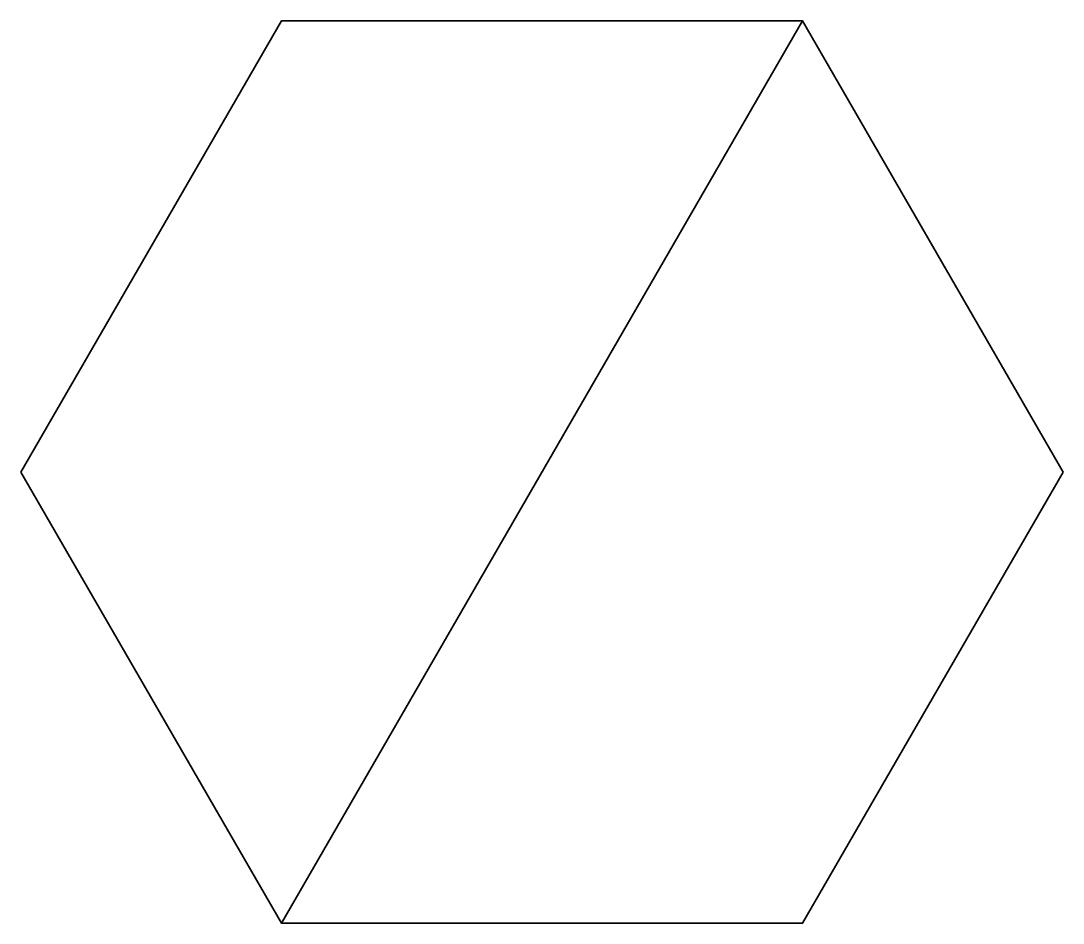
# Model space of a CAD drawing. Extents: x -1.15 to 1.15, y -3.47 to 0.75.
# Drawn here: x -1.03 to -0.83, y -3.4666 to -3.2934 of the extents above.
import ezdxf

# ---------------------------------------------------------------- set-up
doc = ezdxf.new("R2010")
doc.units = 0
doc.layers.add('SUPPORTS', color=5, linetype='CONTINUOUS')

msp = doc.modelspace()

# ---------------------------------------------------------------- linework, layer by layer
at = {"layer": 'SUPPORTS'}
for points in [[(-0.98, -3.2934, 0.05), (-1.03, -3.38, 0.05), (-1.03, -3.38, 0.72), (-0.98, -3.2934, 0.72)], [(-0.88, -3.2934, 0.05), (-0.98, -3.4666, 0.05), (-1.03, -3.38, 0.05), (-0.98, -3.2934, 0.05)], [(-0.88, -3.2934, 0.05), (-0.98, -3.2934, 0.05), (-0.98, -3.2934, 0.72), (-0.88, -3.2934, 0.72)], [(-0.83, -3.38, 0.05), (-0.88, -3.4666, 0.05), (-0.98, -3.4666, 0.05), (-0.88, -3.2934, 0.05)], [(-0.83, -3.38, 0.05), (-0.88, -3.2934, 0.05), (-0.88, -3.2934, 0.72), (-0.83, -3.38, 0.72)], [(-1.03, -3.38, 0.05), (-0.98, -3.4666, 0.05), (-0.98, -3.4666, 0.72), (-1.03, -3.38, 0.72)], [(-0.88, -3.4666, 0.05), (-0.83, -3.38, 0.05), (-0.83, -3.38, 0.72), (-0.88, -3.4666, 0.72)], [(-0.98, -3.4666, 0.05), (-0.88, -3.4666, 0.05), (-0.88, -3.4666, 0.72), (-0.98, -3.4666, 0.72)]]:
    msp.add_3dface(points, dxfattribs=at)

doc.saveas('drawing.dxf')
